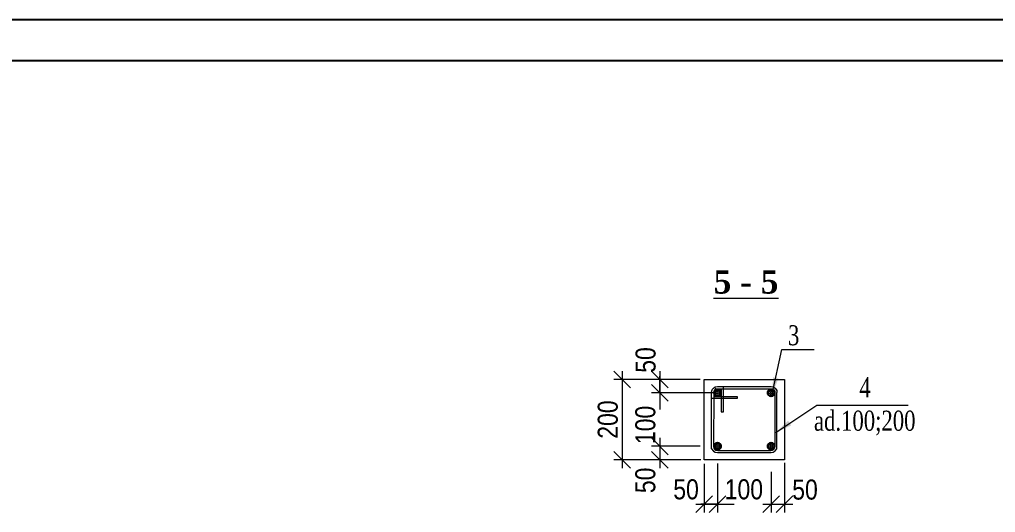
# Model space of a CAD drawing. Header units: millimetres. Extents: x -149347 to 251215, y -2929184 to -2541447.
# Drawn here: x -24652 to -10048, y -2715357 to -2707986 of the extents above; entities that cross this region are included whole.
import ezdxf

# ---------------------------------------------------------------- set-up
doc = ezdxf.new("R2010")
doc.units = ezdxf.units.MM
doc.layers.add('Ishare xetleri', color=95, linetype='Continuous', lineweight=5)
doc.layers.add('Xamut', color=5, linetype='Continuous', lineweight=15)
doc.layers.add('Text', color=7, linetype='Continuous')
doc.styles.add('400', font='times.ttf', dxfattribs={"width": 0.75, "height": 300})
doc.styles.add('style1', font='A3TI(LA).TTF', dxfattribs={"height": 400})
doc.styles.add('style6', font='ARIALN.TTF', dxfattribs={"height": 300})
doc.styles.add('Times New  Roman', font='times.ttf')
doc.dimstyles.new('DIM_100', dxfattribs={"dimscale": 100, "dimtxt": 250, "dimasz": 2.5, "dimexe": 1.25, "dimexo": 0.625, "dimtad": 1, "dimdec": 0, "dimtxsty": 'style1', "dimblk": 'OBLIQUE', "dimcen": 2.5, "dimdle": 1.25, "dimclrd": 251, "dimclre": 251, "dimaunit": 1, "dimadec": 3, "dimazin": 0, "dimtfac": 1, "dimtdec": 0, "dimtmove": 1, "dimatfit": 3, "dimfxl": 1.25, "dimlwd": 5, "dimlwe": 5, "dimarcsym": 0})

# ---------------------------------------------------------------- blocks, each defined once
blk = doc.blocks.new('_Oblique')
at = {"color": 0, "linetype": 'ByBlock', "lineweight": -2}
blk.add_line((-0.5, -0.5), (0.5, 0.5), dxfattribs=at)
blk = doc.blocks.new('*D1409')
at = {"color": 251, "linetype": 'ByBlock', "lineweight": 5, "ltscale": 15, "transparency": 16777216}
blk.add_line((-15632, -2713243), (-15632, -2714693), dxfattribs=at)
at = {"color": 251, "lineweight": 5, "ltscale": 15, "transparency": 16777216}
for p, q in [((-15016, -2713368), (-15757, -2713368)), ((-15013, -2714568), (-15757, -2714568))]:
    blk.add_line(p, q, dxfattribs=at)
at = {"layer": 'Defpoints', "color": 0, "lineweight": 15, "ltscale": 15, "transparency": 16777216}
for p in [(-14953, -2713368), (-15632, -2714568), (-14951, -2714568)]:
    blk.add_point(p, dxfattribs=at)
at = {"color": 251, "lineweight": 5, "ltscale": 15, "transparency": 16777216, "xscale": 250, "yscale": 250, "zscale": 250}
for p, rotation in [((-15632, -2713368), 90), ((-15632, -2714568), 270)]:
    blk.add_blockref('_Oblique', p, dxfattribs=dict(at, rotation=rotation))
at = {"color": 0, "lineweight": 15, "ltscale": 15, "transparency": 16777216, "insert": (-15848, -2713968), "char_height": 300, "attachment_point": 5, "rotation": 90, "style": 'style6'}
blk.add_mtext('{\\fArial Narrow|b0|i0|c238|p34;200}', dxfattribs=at)
blk = doc.blocks.new('*D1410')
at = {"color": 251, "linetype": 'ByBlock', "lineweight": 5, "ltscale": 15, "transparency": 16777216}
blk.add_line((-15070, -2713243), (-15070, -2713693), dxfattribs=at)
at = {"color": 251, "lineweight": 5, "ltscale": 15, "transparency": 16777216}
for p, q in [((-14468, -2713368), (-15195, -2713368)), ((-14461, -2713568), (-15195, -2713568))]:
    blk.add_line(p, q, dxfattribs=at)
at = {"layer": 'Defpoints', "color": 0, "lineweight": 15, "ltscale": 15, "transparency": 16777216}
for p in [(-14406, -2713368), (-15070, -2713568), (-14398, -2713568)]:
    blk.add_point(p, dxfattribs=at)
at = {"color": 251, "lineweight": 5, "ltscale": 15, "transparency": 16777216, "xscale": 250, "yscale": 250, "zscale": 250}
for p, rotation in [((-15070, -2713368), 90), ((-15070, -2713568), 270)]:
    blk.add_blockref('_Oblique', p, dxfattribs=dict(at, rotation=rotation))
at = {"color": 0, "lineweight": 15, "ltscale": 15, "transparency": 16777216, "insert": (-15282, -2713077), "char_height": 300, "attachment_point": 5, "rotation": 90, "style": 'style6'}
blk.add_mtext('{\\fArial Narrow|b0|i0|c238|p34;50}', dxfattribs=at)
blk = doc.blocks.new('*D1411')
at = {"color": 251, "linetype": 'ByBlock', "lineweight": 5, "ltscale": 15, "transparency": 16777216}
blk.add_line((-15070, -2714243), (-15070, -2714693), dxfattribs=at)
at = {"color": 251, "lineweight": 5, "ltscale": 15, "transparency": 16777216}
for p, q in [((-14468, -2714368), (-15195, -2714368)), ((-14455, -2714568), (-15195, -2714568))]:
    blk.add_line(p, q, dxfattribs=at)
at = {"layer": 'Defpoints', "color": 0, "lineweight": 15, "ltscale": 15, "transparency": 16777216}
for p in [(-14406, -2714368), (-15070, -2714568), (-14392, -2714568)]:
    blk.add_point(p, dxfattribs=at)
at = {"color": 251, "lineweight": 5, "ltscale": 15, "transparency": 16777216, "xscale": 250, "yscale": 250, "zscale": 250}
for p, rotation in [((-15070, -2714368), 90), ((-15070, -2714568), 270)]:
    blk.add_blockref('_Oblique', p, dxfattribs=dict(at, rotation=rotation))
at = {"color": 0, "lineweight": 15, "ltscale": 15, "transparency": 16777216, "insert": (-15286, -2714877), "char_height": 300, "attachment_point": 5, "rotation": 90, "style": 'style6'}
blk.add_mtext('{\\fArial Narrow|b0|i0|c238|p34;50}', dxfattribs=at)
blk = doc.blocks.new('*D1422')
at = {"color": 251, "lineweight": 5, "ltscale": 15, "transparency": 16777216}
for p, q in [((-14406, -2714630), (-14406, -2715357)), ((-14206, -2714623), (-14206, -2715357))]:
    blk.add_line(p, q, dxfattribs=at)
at = {"color": 251, "linetype": 'ByBlock', "lineweight": 5, "ltscale": 15, "transparency": 16777216}
blk.add_line((-14531, -2715232), (-14081, -2715232), dxfattribs=at)
at = {"layer": 'Defpoints', "color": 0, "lineweight": 15, "ltscale": 15, "transparency": 16777216}
for p in [(-14406, -2714568), (-14206, -2714560), (-14206, -2715232)]:
    blk.add_point(p, dxfattribs=at)
at = {"color": 251, "lineweight": 5, "ltscale": 15, "transparency": 16777216, "xscale": 250, "yscale": 250, "zscale": 250, "rotation": 180}
blk.add_blockref('_Oblique', (-14406, -2715232), dxfattribs=at)
at = {"color": 251, "lineweight": 5, "ltscale": 15, "transparency": 16777216, "xscale": 250, "yscale": 250, "zscale": 250}
blk.add_blockref('_Oblique', (-14206, -2715232), dxfattribs=at)
at = {"color": 0, "lineweight": 15, "ltscale": 15, "transparency": 16777216, "insert": (-14678, -2715013), "char_height": 300, "attachment_point": 5, "style": 'style6'}
blk.add_mtext('{\\fArial Narrow|b0|i0|c238|p34;50}', dxfattribs=at)
blk = doc.blocks.new('*D1423')
at = {"color": 251, "lineweight": 5, "ltscale": 15, "transparency": 16777216}
for p, q in [((-13206, -2714617), (-13206, -2715357)), ((-13406, -2714748), (-13406, -2715357))]:
    blk.add_line(p, q, dxfattribs=at)
at = {"color": 251, "linetype": 'ByBlock', "lineweight": 5, "ltscale": 15, "transparency": 16777216}
blk.add_line((-13531, -2715232), (-13081, -2715232), dxfattribs=at)
at = {"layer": 'Defpoints', "color": 0, "lineweight": 15, "ltscale": 15, "transparency": 16777216}
for p in [(-13206, -2714554), (-13406, -2714685), (-13206, -2715232)]:
    blk.add_point(p, dxfattribs=at)
at = {"color": 251, "lineweight": 5, "ltscale": 15, "transparency": 16777216, "xscale": 250, "yscale": 250, "zscale": 250, "rotation": 180}
blk.add_blockref('_Oblique', (-13406, -2715232), dxfattribs=at)
at = {"color": 251, "lineweight": 5, "ltscale": 15, "transparency": 16777216, "xscale": 250, "yscale": 250, "zscale": 250}
blk.add_blockref('_Oblique', (-13206, -2715232), dxfattribs=at)
at = {"color": 0, "lineweight": 15, "ltscale": 15, "transparency": 16777216, "insert": (-12898, -2715017), "char_height": 300, "attachment_point": 5, "style": 'style6'}
blk.add_mtext('{\\fArial Narrow|b0|i0|c238|p34;50}', dxfattribs=at)
blk = doc.blocks.new('*D1424')
at = {"color": 251, "lineweight": 5, "ltscale": 15, "transparency": 16777216}
blk.add_line((-14206, -2714748), (-14206, -2715357), dxfattribs=at)
blk.add_line((-14206, -2714748), (-14206, -2715357), dxfattribs=at)
at = {"color": 251, "linetype": 'ByBlock', "lineweight": 5, "ltscale": 15, "transparency": 16777216}
for q in [(-14456, -2715232), (-13956, -2715232)]:
    blk.add_line((-14206, -2715232), q, dxfattribs=at)
at = {"layer": 'Defpoints', "color": 0, "lineweight": 15, "ltscale": 15, "transparency": 16777216}
for p in [(-14206, -2714685), (-14206, -2714685), (-14206, -2715232)]:
    blk.add_point(p, dxfattribs=at)
at = {"color": 251, "lineweight": 5, "ltscale": 15, "transparency": 16777216, "xscale": 250, "yscale": 250, "zscale": 250}
blk.add_blockref('_Oblique', (-14206, -2715232), dxfattribs=at)
at = {"color": 251, "lineweight": 5, "ltscale": 15, "transparency": 16777216, "xscale": 250, "yscale": 250, "zscale": 250, "rotation": 180}
blk.add_blockref('_Oblique', (-14206, -2715232), dxfattribs=at)
at = {"color": 0, "lineweight": 15, "ltscale": 15, "transparency": 16777216, "insert": (-13813, -2715013), "char_height": 300, "attachment_point": 5, "style": 'style6'}
blk.add_mtext('{\\fArial Narrow|b0|i0|c238|p34;100}', dxfattribs=at)
blk = doc.blocks.new('*D1425')
at = {"color": 251, "linetype": 'ByBlock', "lineweight": 5, "ltscale": 15, "transparency": 16777216}
for q in [(-15070, -2713318), (-15070, -2713818)]:
    blk.add_line((-15070, -2713568), q, dxfattribs=at)
at = {"color": 251, "lineweight": 5, "ltscale": 15, "transparency": 16777216}
for p in [(-14268, -2713568), (-14586, -2713568)]:
    blk.add_line(p, (-15195, -2713568), dxfattribs=at)
at = {"layer": 'Defpoints', "color": 0, "lineweight": 15, "ltscale": 15, "transparency": 16777216}
for p in [(-15070, -2713568), (-14523, -2713568), (-14206, -2713568)]:
    blk.add_point(p, dxfattribs=at)
at = {"color": 251, "lineweight": 5, "ltscale": 15, "transparency": 16777216, "xscale": 250, "yscale": 250, "zscale": 250}
for rotation in [90, 270]:
    blk.add_blockref('_Oblique', (-15070, -2713568), dxfattribs=dict(at, rotation=rotation))
at = {"color": 0, "lineweight": 15, "ltscale": 15, "transparency": 16777216, "insert": (-15286, -2714048), "char_height": 300, "attachment_point": 5, "rotation": 90, "style": 'style6'}
blk.add_mtext('{\\fArial Narrow|b0|i0|c238|p34;100}', dxfattribs=at)
blk = doc.blocks.new('mekteb')
at = {"color": 0, "lineweight": 25}
blk.add_line((99643, -1821466), (139843, -1821466), dxfattribs=at)
at = {"color": 0, "lineweight": 25, "ltscale": 15}
blk.add_line((139343, -1821966), (101643, -1821966), dxfattribs=at)

msp = doc.modelspace()

# ---------------------------------------------------------------- hatches: boundary and pattern name
at = {"layer": 'Xamut'}
h = msp.add_hatch(dxfattribs=at)
h.set_pattern_fill('ANGLE', color=256, scale=4, style=0)
h.set_pattern_definition([(360, (-14155.948, -2713517.66), (7e-15, 27.94), [20.32, -7.62]), (90, (-14155.948, -2713517.66), (-27.94, 8e-15), [20.32, -7.62])])
edge = h.paths.add_edge_path()
edge.add_arc((-14205.94808, -2713567.6598), 50, 360, 720)
h = msp.add_hatch(dxfattribs=at)
h.set_pattern_fill('ANGLE', color=256, scale=4, style=0)
h.set_pattern_definition([(360, (-13355.948, -2713517.66), (7e-15, 27.94), [20.32, -7.62]), (90, (-13355.948, -2713517.66), (-27.94, 8e-15), [20.32, -7.62])])
edge = h.paths.add_edge_path()
edge.add_arc((-13405.94808, -2713567.6598), 50, 360, 720)
h = msp.add_hatch(dxfattribs=at)
h.set_pattern_fill('ANGLE', color=256, scale=4, style=0)
h.set_pattern_definition([(360, (-14155.948, -2714317.66), (7e-15, 27.94), [20.32, -7.62]), (90, (-14155.948, -2714317.66), (-27.94, 8e-15), [20.32, -7.62])])
edge = h.paths.add_edge_path()
edge.add_arc((-14205.94808, -2714367.6598), 50, 0, 360)
h = msp.add_hatch(dxfattribs=at)
h.set_pattern_fill('ANGLE', color=256, scale=4, style=0)
h.set_pattern_definition([(360, (-13355.948, -2714317.66), (7e-15, 27.94), [20.32, -7.62]), (90, (-13355.948, -2714317.66), (-27.94, 8e-15), [20.32, -7.62])])
edge = h.paths.add_edge_path()
edge.add_arc((-13405.94808, -2714367.6598), 50, 360, 720)

# ---------------------------------------------------------------- linework, layer by layer
at = {"color": 7, "lineweight": 15, "ltscale": 80}
msp.add_lwpolyline([(-14405.94808, -2713367.6598), (-13205.94808, -2713367.6598), (-13205.94808, -2714567.6598), (-14405.94808, -2714567.6598), (-14405.94808, -2713367.6598)], dxfattribs=at)
at = {"layer": 'Ishare xetleri', "color": 251, "lineweight": 9}
for p, q in [((-14297.23946, -2713561.36247), (-14294.46408, -2713538.19617)), ((-14294.46408, -2713538.19617), (-14283.96067, -2713514.3661)), ((-14283.96067, -2713514.3661), (-14269.80684, -2713496.44925)), ((-14269.80684, -2713496.44925), (-14241.19471, -2713478.5043)), ((-14263.7579, -2713550.90577), (-14229.80684, -2713496.44925)), ((-14248.12251, -2713520.62222), (-14230.35961, -2713509.48169)), ((-14241.19471, -2713478.5043), (-14206.26246, -2713474.54778)), ((-14230.35961, -2713509.48169), (-14204.45602, -2713506.54778)), ((-13408.23154, -2713506.54778), (-13387.39094, -2713510.25107)), ((-13405.4105, -2713474.54778), (-13376.0125, -2713479.77169)), ((-13387.39094, -2713510.25107), (-13365.42436, -2713523.3805)), ((-13376.0125, -2713479.77169), (-13342.84526, -2713499.59575)), ((-13365.42436, -2713523.3805), (-13352.09032, -2713543.26413)), ((-13352.09032, -2713543.26413), (-13349.39389, -2713565.73335)), ((-13342.84526, -2713499.59575), (-13321.23377, -2713531.82267)), ((-13321.23377, -2713531.82267), (-13317.39389, -2713563.82012)), ((-14297.23946, -2714404.14433), (-14269.80684, -2714438.87034)), ((-14269.80684, -2714438.87034), (-14241.19471, -2714456.81529)), ((-14265.23946, -2714372.04711), (-14262.27634, -2714396.78052)), ((-14262.27634, -2714396.78052), (-14248.12251, -2714414.69738)), ((-14248.12251, -2714414.69738), (-14230.35961, -2714425.8379)), ((-14241.19471, -2714456.81529), (-14206.26246, -2714460.77182)), ((-14230.35961, -2714425.8379), (-14204.45602, -2714428.77182)), ((-13408.23154, -2714428.77182), (-13387.39094, -2714425.06852)), ((-13405.4105, -2714460.77182), (-13376.0125, -2714455.5479)), ((-13387.39094, -2714425.06852), (-13365.42436, -2714411.93909)), ((-13376.0125, -2714455.5479), (-13342.84526, -2714435.72384)), ((-13365.42436, -2714411.93909), (-13352.09032, -2714392.05546)), ((-13352.09032, -2714392.05546), (-13349.39389, -2714369.58625)), ((-13342.84526, -2714435.72384), (-13321.23377, -2714403.49692)), ((-13321.23377, -2714403.49692), (-13317.39389, -2714371.49948))]:
    msp.add_line(p, q, dxfattribs=at)
at = {"layer": 'Ishare xetleri', "color": 251, "lineweight": 9, "ltscale": 50}
for p, q in [((-14297.23946, -2714404.14433), (-14297.23946, -2713561.36247)), ((-14263.7579, -2713550.90577), (-14265.23946, -2714372.04711)), ((-14206.26246, -2713474.54778), (-13405.4105, -2713474.54778)), ((-14204.45602, -2713506.54778), (-13408.23154, -2713506.54778)), ((-13349.39389, -2713565.73335), (-13349.39389, -2714369.58625)), ((-13317.39389, -2714371.49948), (-13317.39389, -2713563.82012)), ((-14206.26246, -2714460.77182), (-13405.4105, -2714460.77182)), ((-14204.45602, -2714428.77182), (-13408.23154, -2714428.77182))]:
    msp.add_line(p, q, dxfattribs=at)
for points in [[(-14152.11748, -2713506.54778), (-14152.11748, -2713853.38654), (-14120.11748, -2713853.38654), (-14120.11748, -2713474.54778)], [(-14265.23946, -2713621.4904), (-13913.53432, -2713621.4904), (-13913.53432, -2713653.4904), (-14297.23946, -2713653.4904)]]:
    msp.add_lwpolyline(points, dxfattribs=at)
at = {"layer": 'Xamut', "lineweight": 30}
for centre in [(-14205.94808, -2713567.6598), (-13405.94808, -2713567.6598), (-14205.94808, -2714367.6598), (-13405.94808, -2714367.6598)]:
    msp.add_circle(centre, 50, dxfattribs=at)

# ---------------------------------------------------------------- block references
at = {"lineweight": 15, "xscale": 1.231989664189701, "yscale": 1.231989664189701, "zscale": 1.231989664189701}
msp.add_blockref('mekteb', (-158203.61481, -463958.88206), dxfattribs=at)

# ---------------------------------------------------------------- texts
at = {"color": 7, "lineweight": 5, "ltscale": 15, "insert": (-14265.39049, -2711733.84666), "char_height": 349.99768472, "attachment_point": 1, "style": 'Times New  Roman'}
msp.add_mtext_dynamic_manual_height_columns('{\\fTimes New Roman|b1|i0|c238|p18;\\L5 \\fTimes New Roman|b1|i0|c204|p18;-\\fTimes New Roman|b1|i0|c238|p18; 5}', width=10162.2055716, gutter_width=3519.63915, heights=[0], dxfattribs=at)
at = {"layer": 'Text', "char_height": 300, "style": '400'}
for s, insert, attachment_point in [('    {\\fTimes New Roman|b0|i0|c238|p18;     3}', (-12983.14381, -2712556.56268), 3), ('    {\\fTimes New Roman|b0|i0|c238|p18;     4\\P ad.}100;{\\fTimes New Roman|b0|i0|c238|p18;200}', (-12849.20602, -2713334.79137), 1)]:
    msp.add_mtext(s, dxfattribs=dict(at, insert=insert, attachment_point=attachment_point))

# ---------------------------------------------------------------- dimensions: what is measured, and where the dimension line sits
at = {"color": 7, "lineweight": 15, "ltscale": 15}
for base, p1, p2, angle, text, picture, middle in [((-15070.46112, -2713567.6598), (-14405.94808, -2713367.6598), (-14398.32338, -2713567.6598), 90, '{\\fArial Narrow|b0|i0|c238|p34;50}', '*D1410', (-15066.47773, -2713077.08131)), ((-15070.46112, -2713567.6598), (-14205.94808, -2713567.6598), (-14523.32338, -2713567.6598), 90, '{\\fArial Narrow|b0|i0|c238|p34;100}', '*D1425', (-15070.46112, -2714047.6598)), ((-15070.46112, -2714567.6598), (-14405.94808, -2714367.6598), (-14392.41099, -2714567.6598), 90, '{\\fArial Narrow|b0|i0|c238|p34;50}', '*D1411', (-15070.46112, -2714877.08131)), ((-14205.94808, -2715232.17284), (-14405.94808, -2714567.6598), (-14205.94808, -2714560.0351), 180, '{\\fArial Narrow|b0|i0|c238|p34;50}', '*D1422', (-14678.1665, -2715228.18945)), ((-13205.94808, -2715232.17284), (-13405.94808, -2714685.0351), (-13205.94808, -2714554.12271), 180, '{\\fArial Narrow|b0|i0|c238|p34;50}', '*D1423', (-12898.1665, -2715232.17284)), ((-14205.94808, -2715232.17284), (-14205.94808, -2714685.0351), (-14205.94808, -2714685.0351), 180, '{\\fArial Narrow|b0|i0|c238|p34;100}', '*D1424', (-13813.0987, -2715228.55588))]:
    dim = msp.add_linear_dim(base=base, p1=p1, p2=p2, angle=angle, text=text, dimstyle='DIM_100', override={"dimlfac": 0.25, "dimtxsty": 'style6'}, dxfattribs=at)
    dim.commit()
    dim.dimension.update_dxf_attribs({"geometry": picture, "text_midpoint": middle, "dimtype": 160})
dim = msp.add_linear_dim(base=(-15632.25912, -2714567.6598), p1=(-14953.12015, -2713367.6598), p2=(-14950.77178, -2714567.6598), angle=90, text='{\\fArial Narrow|b0|i0|c238|p34;200}', dimstyle='DIM_100', override={"dimlfac": 0.25, "dimtxsty": 'style6'}, dxfattribs=at)
dim.commit()
dim.dimension.update_dxf_attribs({"geometry": '*D1409', "text_midpoint": (-15847.93102, -2713967.6598)})

# ---------------------------------------------------------------- leaders
at = {"color": 7, "lineweight": 15, "ltscale": 80}
for points in [[(-13388.1665, -2713588.23828), (-13245.56646, -2712919.5461), (-12761.31163, -2712919.5461)], [(-13336.62128, -2714159.91219), (-12720.71201, -2713751.62592), (-11355.88403, -2713751.62592)]]:
    msp.add_leader(points, dimstyle='DIM_100', override={"dimgap": 0.625, "dimtad": 0}, dxfattribs=at)

doc.saveas('drawing.dxf')
